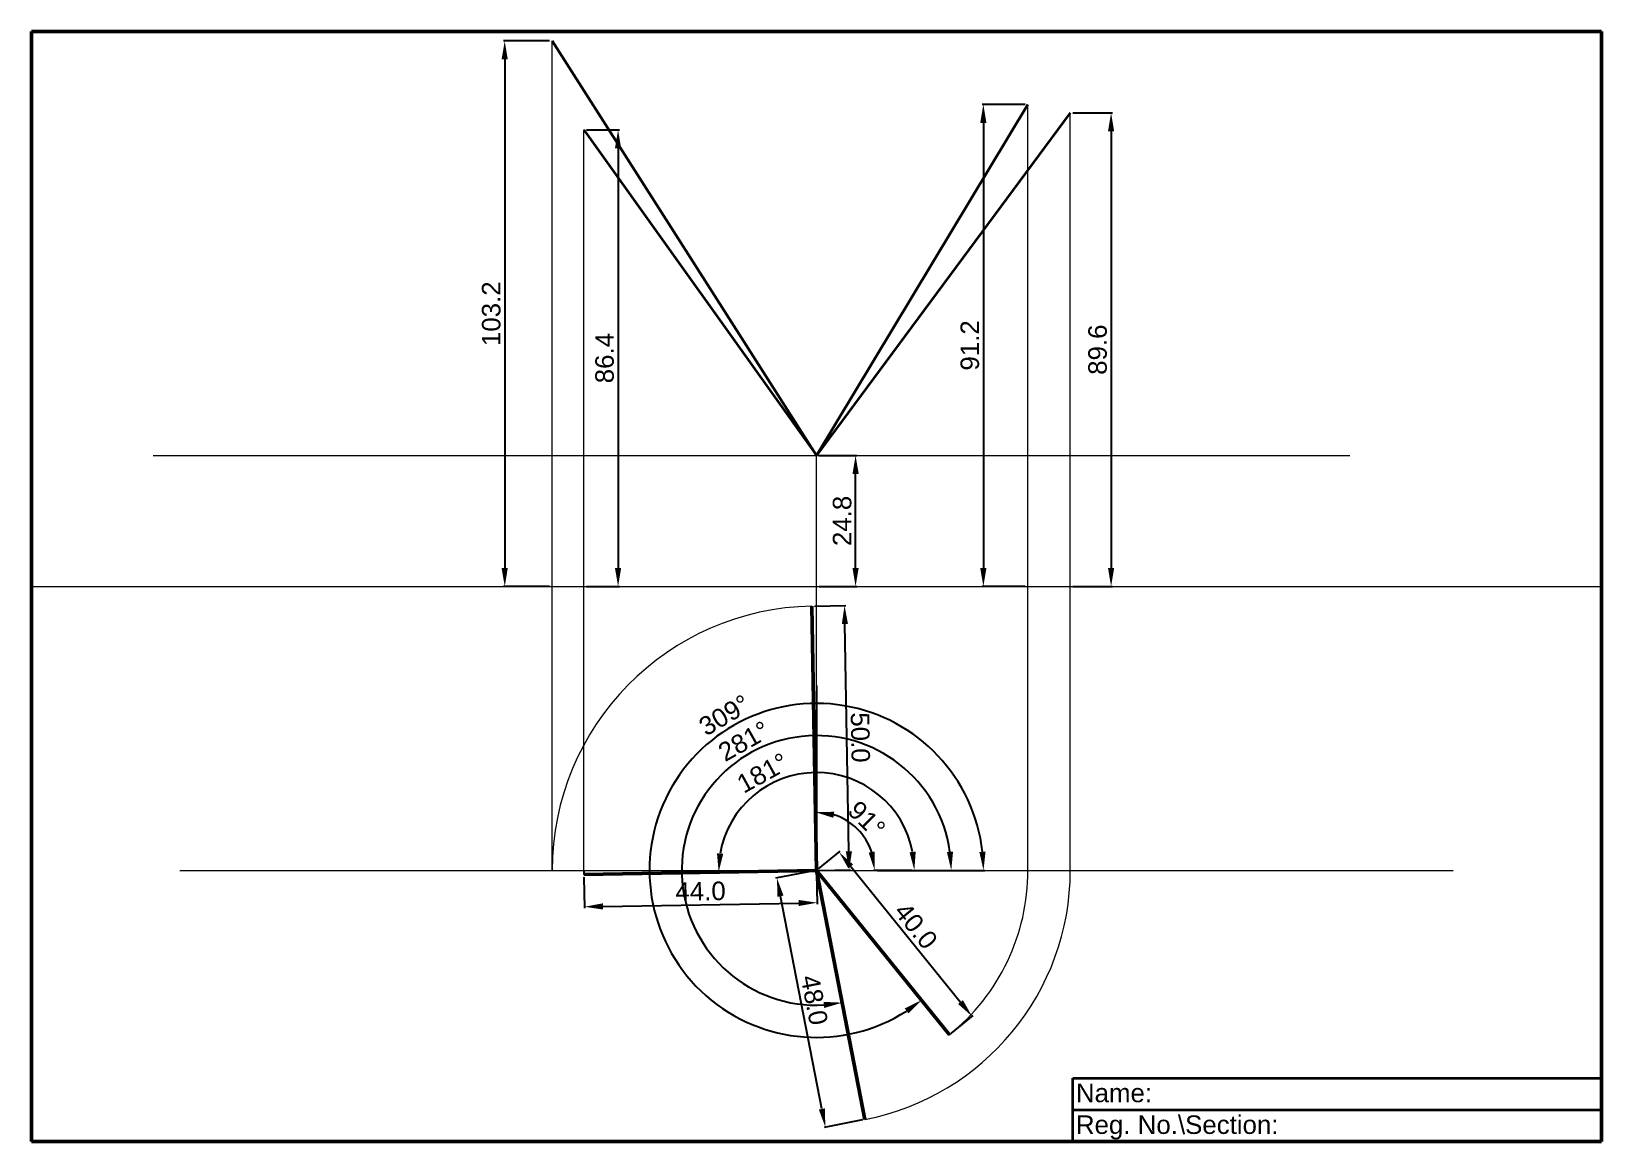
# Model space of a CAD drawing. Header units: millimetres. Extents: x 0 to 297, y 0 to 210.
import ezdxf

# ---------------------------------------------------------------- set-up
doc = ezdxf.new("R2010")
doc.units = ezdxf.units.MM
doc.header["$LTSCALE"] = 0.5
doc.header["$PDMODE"] = 3
doc.header["$PDSIZE"] = 5
for name, color, linetype, lineweight in [('DimensionLine', 1, 'Continuous', 25), ('FVnTV', 3, 'Continuous', 50), ('ProjectorLine', 4, 'Continuous', 9), ('TrueLengthLines', 5, 'Continuous', 35), ('XYline', 7, 'Continuous', 20)]:
    doc.layers.add(name, color=color, linetype=linetype, lineweight=lineweight)
doc.styles.get("Standard").update_dxf_attribs({"font": 'arial.ttf'})
doc.dimstyles.new('ED', dxfattribs={"dimtxt": 3.5, "dimasz": 3.5, "dimexe": 0.25, "dimexo": 0.5, "dimgap": 0.75, "dimtad": 1, "dimdec": 1, "dimzin": 0, "dimdsep": 46, "dimtxsty": 'Standard', "dimcen": 0.09, "dimadec": 0, "dimazin": 0, "dimtfac": 1, "dimtdec": 1, "dimtofl": 0, "dimtmove": 0, "dimatfit": 3, "dimfxl": 1, "dimtolj": 1, "dimtzin": 0, "dimarcsym": 0})

# ---------------------------------------------------------------- blocks, each defined once
blk = doc.blocks.new('*D1')
at = {"layer": 'Defpoints', "color": 0, "transparency": 16777216}
for p in [(148.18, 69.81), (158, 56.86), (148.5, 51.3), (167.01, 51.3)]:
    blk.add_point(p, dxfattribs=at)
at = {"layer": 'DimensionLine', "color": 0, "lineweight": -2, "transparency": 16777216}
for p, q in [((148.19, 69.31), (148.31, 62.06)), ((166.51, 51.3), (159.26, 51.3))]:
    blk.add_line(p, q, dxfattribs=at)
blk.add_arc((148.5, 51.3), 11.01, 18.2982, 72.7018, dxfattribs=at)
at = {"layer": 'DimensionLine', "color": 0, "transparency": 16777216}
for points in [[(151.69, 61.24), (151.86, 62.39), (148.31, 62.31)], [(159.53, 54.85), (158.37, 54.67), (159.51, 51.3)]]:
    blk.add_solid(points, dxfattribs=at)
at = {"layer": 'DimensionLine', "color": 0, "transparency": 16777216, "insert": (157.99, 60.96), "char_height": 3.5, "attachment_point": 5, "rotation": 315.5}
blk.add_mtext('\\A1;91°', dxfattribs=at)
blk = doc.blocks.new('*D2')
at = {"layer": 'Defpoints', "color": 0, "transparency": 16777216}
for p in [(157.66, 67.39), (130.24, 50.99), (148.5, 51.3), (166.76, 51.3)]:
    blk.add_point(p, dxfattribs=at)
at = {"layer": 'DimensionLine', "color": 0, "lineweight": -2, "transparency": 16777216}
blk.add_arc((148.5, 51.3), 18.51, 10.8514, 170.1486, dxfattribs=at)
at = {"layer": 'DimensionLine', "color": 0, "transparency": 16777216}
for points in [[(130.85, 54.43), (129.68, 54.52), (129.99, 50.98)], [(167.26, 54.84), (166.1, 54.73), (167.01, 51.3)]]:
    blk.add_solid(points, dxfattribs=at)
at = {"layer": 'DimensionLine', "color": 0, "transparency": 16777216, "insert": (138.32, 69.72), "char_height": 3.5, "attachment_point": 5, "rotation": 28.9242}
blk.add_mtext('\\A1;181°', dxfattribs=at)
blk = doc.blocks.new('*D3')
at = {"layer": 'Defpoints', "color": 0, "transparency": 16777216}
for p in [(148.5, 51.3), (166.76, 51.3), (123.22, 48.05), (153.32, 26.53)]:
    blk.add_point(p, dxfattribs=at)
at = {"layer": 'DimensionLine', "color": 0, "lineweight": -2, "transparency": 16777216}
blk.add_line((167.26, 51.3), (174.24, 51.3), dxfattribs=at)
blk.add_arc((148.5, 51.3), 25.49, 7.8728, 273.1272, dxfattribs=at)
at = {"layer": 'DimensionLine', "color": 0, "transparency": 16777216}
for points in [[(174.33, 54.84), (173.17, 54.76), (173.99, 51.3)], [(149.82, 26.43), (149.96, 25.27), (153.36, 26.28)]]:
    blk.add_solid(points, dxfattribs=at)
at = {"layer": 'DimensionLine', "color": 0, "transparency": 16777216, "insert": (134.77, 75.74), "char_height": 3.5, "attachment_point": 5, "rotation": 29.339}
blk.add_mtext('\\A1;281°', dxfattribs=at)
blk = doc.blocks.new('*D4')
at = {"layer": 'Defpoints', "color": 0, "transparency": 16777216}
for p in [(148.5, 51.3), (159.51, 51.3), (120.11, 37.46), (168.38, 26.76)]:
    blk.add_point(p, dxfattribs=at)
at = {"layer": 'DimensionLine', "color": 0, "lineweight": -2, "transparency": 16777216}
for p, q in [((160.01, 51.3), (180.34, 51.3)), ((168.69, 26.37), (168.54, 26.56))]:
    blk.add_line(p, q, dxfattribs=at)
blk.add_arc((148.5, 51.3), 31.59, 6.3521, 302.6479, dxfattribs=at)
at = {"layer": 'DimensionLine', "color": 0, "transparency": 16777216}
for points in [[(180.47, 54.83), (179.31, 54.77), (180.09, 51.3)], [(165.2, 25.18), (165.88, 24.24), (168.38, 26.76)]]:
    blk.add_solid(points, dxfattribs=at)
at = {"layer": 'DimensionLine', "color": 0, "transparency": 16777216, "insert": (131.09, 80.66), "char_height": 3.5, "attachment_point": 5, "rotation": 30.6719}
blk.add_mtext('\\A1;309°', dxfattribs=at)
blk = doc.blocks.new('*D5')
at = {"layer": 'Defpoints', "color": 0, "transparency": 16777216}
for p in [(148.5, 51.3), (177.94, 23.67), (173.67, 20.22)]:
    blk.add_point(p, dxfattribs=at)
at = {"layer": 'DimensionLine', "color": 0, "lineweight": -2, "transparency": 16777216}
for p, q in [((148.89, 51.62), (152.96, 54.92)), ((154.97, 52.04), (175.74, 26.39)), ((174.06, 20.53), (178.13, 23.83))]:
    blk.add_line(p, q, dxfattribs=at)
at = {"layer": 'DimensionLine', "color": 0, "transparency": 16777216}
for points in [[(155.42, 52.41), (154.52, 51.67), (152.77, 54.76)], [(176.19, 26.76), (175.28, 26.03), (177.94, 23.67)]]:
    blk.add_solid(points, dxfattribs=at)
at = {"layer": 'DimensionLine', "color": 0, "transparency": 16777216, "insert": (167.32, 40.81), "char_height": 3.5, "attachment_point": 5, "rotation": 309}
blk.add_mtext('\\A1;40.0', dxfattribs=at)
blk = doc.blocks.new('*D6')
at = {"layer": 'Defpoints', "color": 0, "transparency": 16777216}
for p in [(148.5, 51.3), (141.02, 49.85), (157.66, 4.19)]:
    blk.add_point(p, dxfattribs=at)
at = {"layer": 'DimensionLine', "color": 0, "lineweight": -2, "transparency": 16777216}
for p, q in [((148.01, 51.21), (140.77, 49.8)), ((149.51, 6.17), (141.69, 46.42)), ((157.17, 4.09), (149.93, 2.68))]:
    blk.add_line(p, q, dxfattribs=at)
at = {"layer": 'DimensionLine', "color": 0, "transparency": 16777216}
for points in [[(142.26, 46.53), (141.12, 46.3), (141.02, 49.85)], [(150.08, 6.28), (148.94, 6.06), (150.18, 2.73)]]:
    blk.add_solid(points, dxfattribs=at)
at = {"layer": 'DimensionLine', "color": 0, "transparency": 16777216, "insert": (148.09, 26.78), "char_height": 3.5, "attachment_point": 5, "rotation": 281}
blk.add_mtext('\\A1;48.0', dxfattribs=at)
blk = doc.blocks.new('*D7')
at = {"layer": 'Defpoints', "color": 0, "transparency": 16777216}
for p in [(104.51, 50.54), (148.5, 51.3), (148.61, 45.19)]:
    blk.add_point(p, dxfattribs=at)
at = {"layer": 'DimensionLine', "color": 0, "lineweight": -2, "transparency": 16777216}
for p, q in [((148.51, 50.8), (148.61, 44.94)), ((104.52, 50.04), (104.62, 44.17)), ((108.11, 44.48), (145.11, 45.13))]:
    blk.add_line(p, q, dxfattribs=at)
at = {"layer": 'DimensionLine', "color": 0, "transparency": 16777216}
for points in [[(108.1, 45.07), (108.12, 43.9), (104.61, 44.42)], [(145.1, 45.71), (145.12, 44.55), (148.61, 45.19)]]:
    blk.add_solid(points, dxfattribs=at)
at = {"layer": 'DimensionLine', "color": 0, "transparency": 16777216, "insert": (126.57, 47.34), "char_height": 3.5, "attachment_point": 5, "rotation": 1}
blk.add_mtext('\\A1;44.0', dxfattribs=at)
blk = doc.blocks.new('*D8')
at = {"layer": 'Defpoints', "color": 0, "transparency": 16777216}
for p in [(147.63, 101.3), (153.81, 101.4), (148.5, 51.3)]:
    blk.add_point(p, dxfattribs=at)
at = {"layer": 'DimensionLine', "color": 0, "lineweight": -2, "transparency": 16777216}
for p, q in [((148.13, 101.31), (154.06, 101.41)), ((154.62, 54.91), (153.87, 97.91)), ((149, 51.31), (154.93, 51.42))]:
    blk.add_line(p, q, dxfattribs=at)
at = {"layer": 'DimensionLine', "color": 0, "transparency": 16777216}
for points in [[(154.45, 97.92), (153.29, 97.9), (153.81, 101.4)], [(155.21, 54.92), (154.04, 54.9), (154.68, 51.41)]]:
    blk.add_solid(points, dxfattribs=at)
at = {"layer": 'DimensionLine', "color": 0, "transparency": 16777216, "insert": (156.78, 76.45), "char_height": 3.5, "attachment_point": 5, "rotation": 271}
blk.add_mtext('\\A1;50.0', dxfattribs=at)
blk = doc.blocks.new('*D9')
at = {"layer": 'Defpoints', "color": 0, "transparency": 16777216}
for p in [(98.5, 208.2), (89.53, 105), (98.5, 105)]:
    blk.add_point(p, dxfattribs=at)
at = {"layer": 'DimensionLine', "color": 0, "lineweight": -2, "transparency": 16777216}
for p, q in [((98, 208.2), (89.28, 208.2)), ((89.53, 204.7), (89.53, 108.5)), ((98, 105), (89.28, 105))]:
    blk.add_line(p, q, dxfattribs=at)
at = {"layer": 'DimensionLine', "color": 0, "transparency": 16777216}
for points in [[(88.94, 204.7), (90.11, 204.7), (89.53, 208.2)], [(88.94, 108.5), (90.11, 108.5), (89.53, 105)]]:
    blk.add_solid(points, dxfattribs=at)
at = {"layer": 'DimensionLine', "color": 0, "transparency": 16777216, "insert": (86.99, 156.6), "char_height": 3.5, "attachment_point": 5, "rotation": 90}
blk.add_mtext('\\A1;103.2', dxfattribs=at)
blk = doc.blocks.new('*D10')
at = {"layer": 'Defpoints', "color": 0, "transparency": 16777216}
for p in [(104.5, 191.4), (104.5, 105), (110.97, 105)]:
    blk.add_point(p, dxfattribs=at)
at = {"layer": 'DimensionLine', "color": 0, "lineweight": -2, "transparency": 16777216}
for p, q in [((105, 191.4), (111.22, 191.4)), ((110.97, 187.9), (110.97, 108.5)), ((105, 105), (111.22, 105))]:
    blk.add_line(p, q, dxfattribs=at)
at = {"layer": 'DimensionLine', "color": 0, "transparency": 16777216}
for points in [[(110.38, 187.9), (111.55, 187.9), (110.97, 191.4)], [(110.38, 108.5), (111.55, 108.5), (110.97, 105)]]:
    blk.add_solid(points, dxfattribs=at)
at = {"layer": 'DimensionLine', "color": 0, "transparency": 16777216, "insert": (108.43, 148.2), "char_height": 3.5, "attachment_point": 5, "rotation": 90}
blk.add_mtext('\\A1;86.4', dxfattribs=at)
blk = doc.blocks.new('*D11')
at = {"layer": 'Defpoints', "color": 0, "transparency": 16777216}
for p in [(188.5, 196.2), (180.06, 105), (188.5, 105)]:
    blk.add_point(p, dxfattribs=at)
at = {"layer": 'DimensionLine', "color": 0, "lineweight": -2, "transparency": 16777216}
for p, q in [((188, 196.2), (179.81, 196.2)), ((180.06, 192.7), (180.06, 108.5)), ((188, 105), (179.81, 105))]:
    blk.add_line(p, q, dxfattribs=at)
at = {"layer": 'DimensionLine', "color": 0, "transparency": 16777216}
for points in [[(179.47, 192.7), (180.64, 192.7), (180.06, 196.2)], [(179.47, 108.5), (180.64, 108.5), (180.06, 105)]]:
    blk.add_solid(points, dxfattribs=at)
at = {"layer": 'DimensionLine', "color": 0, "transparency": 16777216, "insert": (177.52, 150.6), "char_height": 3.5, "attachment_point": 5, "rotation": 90}
blk.add_mtext('\\A1;91.2', dxfattribs=at)
blk = doc.blocks.new('*D12')
at = {"layer": 'Defpoints', "color": 0, "transparency": 16777216}
for p in [(196.5, 194.6), (196.5, 105), (204.22, 105)]:
    blk.add_point(p, dxfattribs=at)
at = {"layer": 'DimensionLine', "color": 0, "lineweight": -2, "transparency": 16777216}
for p, q in [((197, 194.6), (204.47, 194.6)), ((204.22, 191.1), (204.22, 108.5)), ((197, 105), (204.47, 105))]:
    blk.add_line(p, q, dxfattribs=at)
at = {"layer": 'DimensionLine', "color": 0, "transparency": 16777216}
for points in [[(203.64, 191.1), (204.8, 191.1), (204.22, 194.6)], [(203.64, 108.5), (204.8, 108.5), (204.22, 105)]]:
    blk.add_solid(points, dxfattribs=at)
at = {"layer": 'DimensionLine', "color": 0, "transparency": 16777216, "insert": (201.68, 149.8), "char_height": 3.5, "attachment_point": 5, "rotation": 90}
blk.add_mtext('\\A1;89.6', dxfattribs=at)
blk = doc.blocks.new('*D13')
at = {"layer": 'Defpoints', "color": 0, "transparency": 16777216}
for p in [(148.5, 129.8), (155.89, 129.8), (148.5, 105)]:
    blk.add_point(p, dxfattribs=at)
at = {"layer": 'DimensionLine', "color": 0, "lineweight": -2, "transparency": 16777216}
for p, q in [((149, 129.8), (156.14, 129.8)), ((155.89, 108.5), (155.89, 126.3)), ((149, 105), (156.14, 105))]:
    blk.add_line(p, q, dxfattribs=at)
at = {"layer": 'DimensionLine', "color": 0, "transparency": 16777216}
for points in [[(155.31, 126.3), (156.48, 126.3), (155.89, 129.8)], [(155.31, 108.5), (156.48, 108.5), (155.89, 105)]]:
    blk.add_solid(points, dxfattribs=at)
at = {"layer": 'DimensionLine', "color": 0, "transparency": 16777216, "insert": (153.36, 117.4), "char_height": 3.5, "attachment_point": 5, "rotation": 90}
blk.add_mtext('\\A1;24.8', dxfattribs=at)

msp = doc.modelspace()

# ---------------------------------------------------------------- linework, layer by layer
msp.add_line((148.5, 86.3), (148.5, 51.3))
msp.add_arc((148.5, 51.3), 44, 180, 181)
at = {"layer": 'FVnTV'}
for p, q in [((0, 0), (0, 210)), ((0, 210), (297, 210)), ((297, 0), (297, 210)), ((148.5, 51.3), (147.63, 101.3)), ((148.5, 51.3), (104.51, 50.54)), ((148.5, 51.3), (173.67, 20.22)), ((148.5, 51.3), (157.66, 4.19)), ((0, 0), (297, 0))]:
    msp.add_line(p, q, dxfattribs=at)
at = {"layer": 'ProjectorLine'}
for p, q in [((98.5, 51.3), (98.5, 208.2)), ((188.5, 51.3), (188.5, 196.2)), ((196.5, 51.3), (196.5, 194.6)), ((104.5, 51.3), (104.5, 191.4)), ((23, 129.8), (249.39, 129.8)), ((148.5, 51.3), (148.5, 129.8)), ((28.09, 51.3), (268.93, 51.3))]:
    msp.add_line(p, q, dxfattribs=at)
for radius, start, end in [(50, 91, 180), (48, 281, 0), (40, 309, 0)]:
    msp.add_arc((148.5, 51.3), radius, start, end, dxfattribs=at)
at = {"layer": 'TrueLengthLines'}
for p, q in [((98.5, 208.2), (148.5, 129.8)), ((188.5, 196.2), (148.5, 129.8)), ((196.5, 194.6), (148.5, 129.8)), ((104.5, 191.4), (148.5, 129.8)), ((197, 12), (297, 12)), ((197, 6), (197, 12)), ((197, 6), (297, 6)), ((197, 0), (197, 6))]:
    msp.add_line(p, q, dxfattribs=at)
at = {"layer": 'XYline'}
msp.add_line((0, 105), (297, 105), dxfattribs=at)

# ---------------------------------------------------------------- texts
for s, p in [('Name:', (197.57, 7.45)), ('Reg. No.\\Section:', (197.57, 1.45))]:
    msp.add_text(s, height=3.5).set_placement(p)

# ---------------------------------------------------------------- dimensions: what is measured, and where the dimension line sits
at = {"layer": 'DimensionLine'}
for p1, p2, distance, picture, middle in [((98.5, 208.2), (98.5, 105), -8.97, '*D9', (86.99, 156.6)), ((188.5, 196.2), (188.5, 105), -8.44, '*D11', (177.52, 150.6)), ((196.5, 194.6), (196.5, 105), 7.72, '*D12', (201.68, 149.8)), ((104.5, 191.4), (104.5, 105), 6.47, '*D10', (108.43, 148.2)), ((148.5, 105), (148.5, 129.8), -7.39, '*D13', (153.36, 117.4)), ((148.5, 51.3), (147.63, 101.3), -6.18, '*D8', (156.78, 76.45)), ((148.5, 51.3), (173.67, 20.22), 5.49, '*D5', (167.32, 40.81)), ((104.51, 50.54), (148.5, 51.3), -6.12, '*D7', (126.57, 47.34)), ((157.66, 4.19), (148.5, 51.3), 7.62, '*D6', (148.09, 26.78))]:
    dim = msp.add_aligned_dim(p1=p1, p2=p2, distance=distance, dimstyle='ED', dxfattribs=at)
    dim.commit()
    dim.dimension.update_dxf_attribs({"geometry": picture, "text_midpoint": middle})
for base, p1, p2, picture, middle in [((120.11, 37.46), (168.38, 26.76), (159.51, 51.3), '*D4', (132.39, 78.47)), ((123.22, 48.05), (153.32, 26.53), (166.76, 51.3), '*D3', (136.01, 73.53)), ((157.66, 67.39), (166.76, 51.3), (130.24, 50.99), '*D2', (139.55, 67.5))]:
    dim = msp.add_angular_dim_3p(base=base, center=(148.5, 51.3), p1=p1, p2=p2, dimstyle='ED', dxfattribs=at)
    dim.commit()
    dim.dimension.update_dxf_attribs({"geometry": picture, "text_midpoint": middle, "dimtype": 165})
dim = msp.add_angular_dim_3p(base=(158, 56.86), center=(148.5, 51.3), p1=(167.01, 51.3), p2=(148.18, 69.81), dimstyle='ED', dxfattribs=at)
dim.commit()
dim.dimension.update_dxf_attribs({"geometry": '*D1', "text_midpoint": (157.99, 60.96)})

doc.saveas('drawing.dxf')
